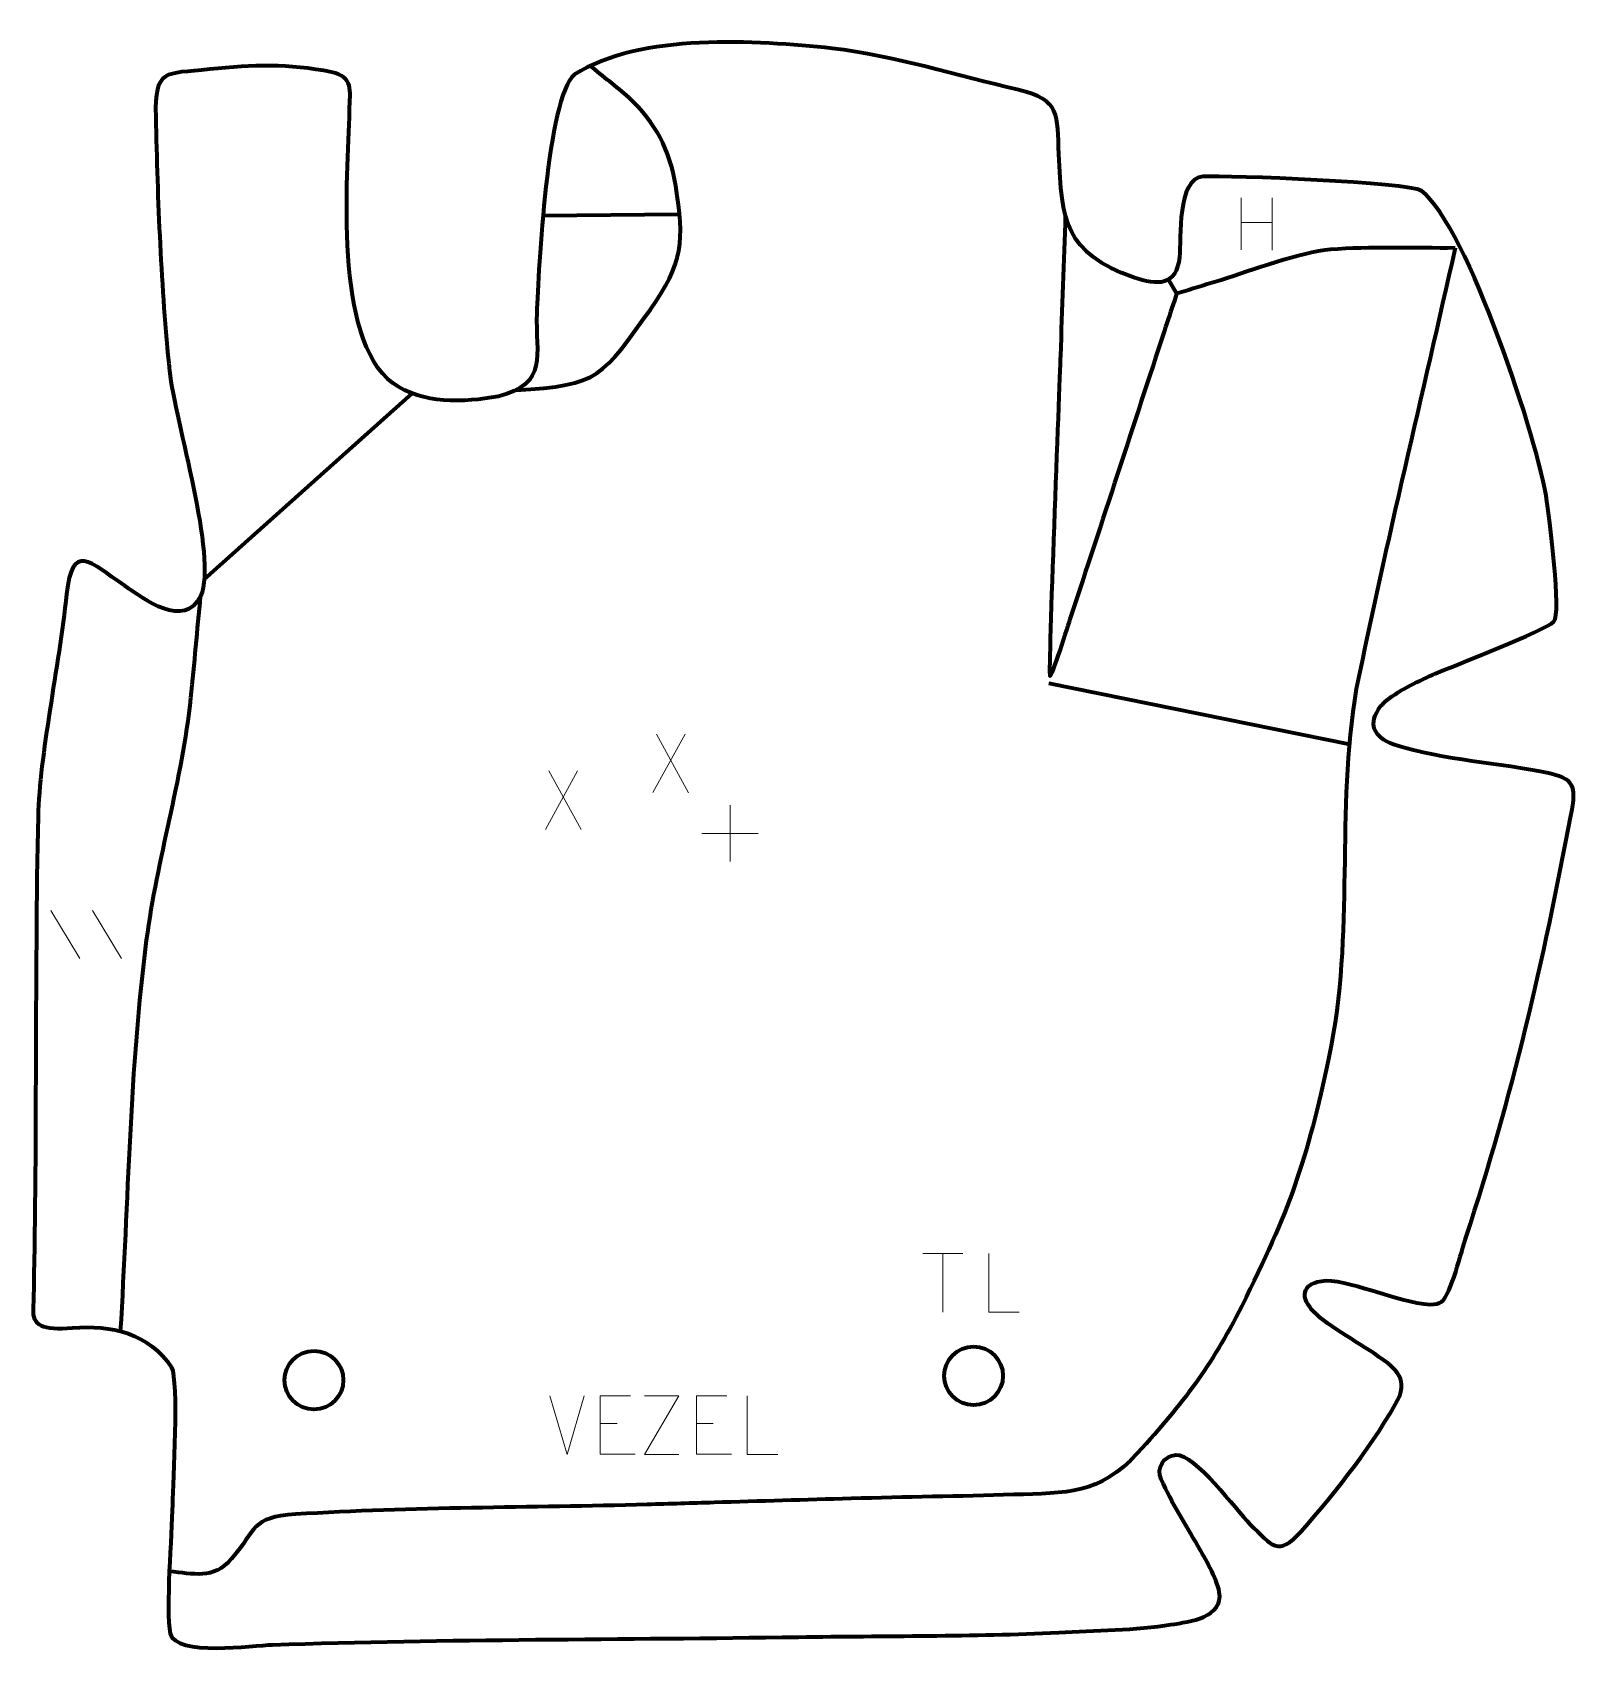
# Model space of a CAD drawing. Header units: millimetres. Extents: x -310 to 348, y -331 to 361.
import ezdxf

# ---------------------------------------------------------------- set-up
doc = ezdxf.new("R2010")
doc.units = ezdxf.units.MM
doc.header["$MEASUREMENT"] = 0
doc.layers.add('layer 2', color=7, linetype='Continuous')
doc.layers.add('layer 3', color=7, linetype='Continuous')

msp = doc.modelspace()

# ---------------------------------------------------------------- linework, layer by layer
at = {"layer": 'layer 2', "color": 142, "lineweight": 200}
for centre in [(-190.4558, -213.0213), (90.5861, -211.1692)]:
    msp.add_ellipse(centre, major_axis=(0, 12.5), ratio=1, dxfattribs=at)
at = {"layer": 'layer 2', "color": 140, "lineweight": 158}
for points, knots in [([(-104.4734, 208.7693), (-68.449, 210.7588), (-67.6451, 214.4767), (-47.1219, 243.1697), (-47.1219, 243.1697), (-33.26, 262.5497), (-32.4307, 272.6752), (-36.3237, 295.7835), (-36.3237, 295.7835), (-39.044, 311.513), (-44.7249, 322.3841), (-56.2971, 333.3909), (-56.2971, 333.3909), (-61.6087, 338.0386), (-67.2957, 342.3353), (-72.7164, 346.8825)], [0, 0, 0, 0, 0.2, 0.2, 0.2, 0.2, 0.4, 0.4, 0.4, 0.4, 0.6, 0.6, 0.6, 0.6, 1, 1, 1, 1]), ([(129.658, 283.4274), (128.9599, 263.4318), (128.2617, 243.4362), (127.5636, 223.4406), (127.5636, 223.4406), (127.1034, 210.2843), (122.2826, 88.7688), (123.05, 87.0644), (123.05, 87.0644), (123.7509, 85.5076), (131.0106, 108.9579), (132.0486, 112.0969), (132.0486, 112.0969), (145.488, 152.739), (158.6711, 193.4656), (172.03, 234.1342), (172.03, 234.1342), (173.4396, 238.4245), (174.8492, 242.7149), (176.2588, 247.0053), (176.2588, 247.0053), (176.2588, 247.0053), (177.1985, 249.8655), (177.1985, 249.8655), (177.1985, 249.8655), (177.1985, 249.8655), (173.5888, 255.8838), (173.5888, 255.8838)], [0, 0, 0, 0, 0.125, 0.125, 0.125, 0.125, 0.25, 0.25, 0.25, 0.25, 0.375, 0.375, 0.375, 0.375, 0.5, 0.5, 0.5, 0.5, 0.625, 0.625, 0.625, 0.625, 0.75, 0.75, 0.75, 0.75, 1, 1, 1, 1]), ([(295.733, 269.3122), (278.9863, 269.1638), (259.034, 270.0302), (242.6851, 268.6327), (242.6851, 268.6327), (229.8959, 267.5395), (209.1051, 259.7052), (196.0316, 255.6747), (196.0316, 255.6747), (190.7196, 254.0371), (185.4078, 252.3992), (180.0963, 250.76), (180.0963, 250.76), (180.0963, 250.76), (177.1985, 249.8655), (177.1985, 249.8655)], [0, 0, 0, 0, 0.2, 0.2, 0.2, 0.2, 0.4, 0.4, 0.4, 0.4, 0.6, 0.6, 0.6, 0.6, 1, 1, 1, 1]), ([(295.733, 269.3122), (281.7232, 206.8308), (266.5103, 144.214), (253.6448, 81.5305), (253.6448, 81.5305), (244.6244, 28.9313), (253.1428, -22.5115), (241.9674, -75.414), (241.9674, -75.414), (232.5961, -119.4884), (225.0852, -141.1743), (204.7989, -181.5199), (204.7989, -181.5199), (191.5301, -207.6178), (180.0819, -222.56), (160.4551, -244.0656), (160.4551, -244.0656), (144.1745, -261.9046), (130.2948, -261.0324), (107.709, -261.7666), (107.709, -261.7666), (84.6769, -262.5152), (61.4825, -262.7705), (38.3871, -263.4456), (38.3871, -263.4456), (18.9254, -264.0144), (-0.5362, -264.5833), (-19.9979, -265.1516), (-19.9979, -265.1516), (-29.4792, -265.4284), (-38.9605, -265.7052), (-48.4418, -265.982), (-48.4418, -265.982), (-98.2454, -267.3613), (-148.5831, -267.0181), (-198.2653, -270.1513), (-198.2653, -270.1513), (-217.4876, -271.3635), (-214.6895, -276.5917), (-225.5826, -289.1615), (-225.5826, -289.1615), (-233.3083, -298.0763), (-241.9177, -295.4209), (-252.0926, -294.536)], [0, 0, 0, 0, 0.08333333, 0.08333333, 0.08333333, 0.08333333, 0.16666667, 0.16666667, 0.16666667, 0.16666667, 0.25, 0.25, 0.25, 0.25, 0.33333333, 0.33333333, 0.33333333, 0.33333333, 0.41666667, 0.41666667, 0.41666667, 0.41666667, 0.5, 0.5, 0.5, 0.5, 0.58333333, 0.58333333, 0.58333333, 0.58333333, 0.66666667, 0.66666667, 0.66666667, 0.66666667, 0.75, 0.75, 0.75, 0.75, 0.83333333, 0.83333333, 0.83333333, 0.83333333, 1, 1, 1, 1]), ([(-272.8369, -192.2129), (-269.4971, -137.443), (-268.8233, -79.7365), (-261.7487, -25.5498), (-261.7487, -25.5498), (-257.187, 9.3897), (-246.6361, 42.0243), (-242.8574, 77.739), (-242.8574, 77.739), (-241.333, 92.1469), (-240.1655, 106.6048), (-238.7593, 121.0283)], [0, 0, 0, 0, 0.25, 0.25, 0.25, 0.25, 0.5, 0.5, 0.5, 0.5, 1, 1, 1, 1])]:
    msp.add_open_spline(points, degree=3, knots=knots, dxfattribs=at)
at = {"layer": 'layer 2', "color": 250, "lineweight": 9}
for points in [[(204.6214, 290.7486), (204.6214, 290.7486), (204.6214, 268.5559), (204.6214, 268.5559)], [(217.7371, 290.7486), (217.7371, 290.7486), (217.7371, 268.3983), (217.7371, 268.3983)], [(204.6389, 280.1062), (204.6389, 280.1062), (217.7371, 280.1062), (217.7371, 280.1062)], [(-32.288, 62.173), (-32.288, 62.173), (-46.0286, 37.2772), (-46.0286, 37.2772)], [(-44.574, 62.173), (-44.574, 62.173), (-30.8334, 37.2195), (-30.8334, 37.2195)], [(-78.1345, 46.5445), (-78.1345, 46.5445), (-91.8751, 21.6487), (-91.8751, 21.6487)], [(-90.4205, 46.5445), (-90.4205, 46.5445), (-76.6799, 21.591), (-76.6799, 21.591)], [(-13.1789, 31.8943), (-13.1789, 31.8943), (-13.1789, 7.9164), (-13.1789, 7.9164)], [(-25.1678, 19.9053), (-25.1678, 19.9053), (-1.1899, 19.9053), (-1.1899, 19.9053)], [(-302.5268, -12.8751), (-302.5268, -12.8751), (-290.1625, -33.4194), (-290.1625, -33.4194)], [(-284.7969, -12.8751), (-284.7969, -12.8751), (-272.4326, -33.4194), (-272.4326, -33.4194)], [(68.972, -159.097), (68.972, -159.097), (85.9592, -159.097), (85.9592, -159.097)], [(77.4658, -184.027), (77.4658, -184.027), (77.4658, -159.0735), (77.4658, -159.0735)], [(-82.6514, -244.6065), (-82.6514, -244.6065), (-89.9732, -219.6529), (-89.9732, -219.6529)], [(-75.3295, -219.6529), (-75.3295, -219.6529), (-82.6513, -244.6065), (-82.6513, -244.6065)], [(-68.496, -231.5252), (-68.496, -231.5252), (-61.3279, -231.5252), (-61.3279, -231.5252)], [(-27.496, -231.5252), (-27.496, -231.5252), (-20.3279, -231.5252), (-20.3279, -231.5252)]]:
    msp.add_open_spline(points, degree=3, dxfattribs=at)
at = {"layer": 'layer 2', "color": 140, "lineweight": 158}
for points in [[(-35.0881, 283.565), (-35.0881, 283.565), (-92.8937, 282.9699), (-92.8937, 282.9699)], [(-237.2336, 128.0612), (-237.2336, 128.0612), (-148.5882, 207.3453), (-148.5882, 207.3453)], [(122.6942, 83.9714), (122.6942, 83.9714), (250.8574, 57.9935), (250.8574, 57.9935)]]:
    msp.add_open_spline(points, degree=3, dxfattribs=at)
at = {"layer": 'layer 2', "color": 250, "lineweight": 9}
for points, knots in [([(109.9616, -184.0271), (109.9616, -184.0271), (97.0125, -184.0271), (97.0125, -184.0271), (97.0125, -184.0271), (97.0125, -184.0271), (97.0125, -159.0735), (97.0125, -159.0735)], [0, 0, 0, 0, 0.33333333, 0.33333333, 0.33333333, 0.33333333, 1, 1, 1, 1]), ([(-55.6221, -219.6455), (-55.6221, -219.6455), (-68.496, -219.6455), (-68.496, -219.6455), (-68.496, -219.6455), (-68.496, -219.6455), (-68.496, -244.5991), (-68.496, -244.5991), (-68.496, -244.5991), (-68.496, -244.5991), (-53.6302, -244.5991), (-53.6302, -244.5991)], [0, 0, 0, 0, 0.25, 0.25, 0.25, 0.25, 0.5, 0.5, 0.5, 0.5, 1, 1, 1, 1]), ([(-34.9849, -244.6065), (-34.9849, -244.6065), (-49.6039, -244.6065), (-49.6039, -244.6065), (-49.6039, -244.6065), (-49.6039, -244.6065), (-34.9606, -219.6491), (-34.9606, -219.6491), (-34.9606, -219.6491), (-34.9606, -219.6491), (-49.6039, -219.6491), (-49.6039, -219.6491)], [0, 0, 0, 0, 0.25, 0.25, 0.25, 0.25, 0.5, 0.5, 0.5, 0.5, 1, 1, 1, 1]), ([(-14.6221, -219.6455), (-14.6221, -219.6455), (-27.496, -219.6455), (-27.496, -219.6455), (-27.496, -219.6455), (-27.496, -219.6455), (-27.496, -244.5991), (-27.496, -244.5991), (-27.496, -244.5991), (-27.496, -244.5991), (-12.6302, -244.5991), (-12.6302, -244.5991)], [0, 0, 0, 0, 0.25, 0.25, 0.25, 0.25, 0.5, 0.5, 0.5, 0.5, 1, 1, 1, 1]), ([(7.1187, -244.6066), (7.1187, -244.6066), (-5.8304, -244.6066), (-5.8304, -244.6066), (-5.8304, -244.6066), (-5.8304, -244.6066), (-5.8304, -219.653), (-5.8304, -219.653)], [0, 0, 0, 0, 0.33333333, 0.33333333, 0.33333333, 0.33333333, 1, 1, 1, 1])]:
    msp.add_open_spline(points, degree=3, knots=knots, dxfattribs=at)
at = {"layer": 'layer 3', "color": 242, "lineweight": 158}
msp.add_open_spline([(264.1617, 74.2528), (258.2733, 66.6246), (261.0267, 61.0006), (269.559, 57.7577), (269.559, 57.7577), (292.1675, 50.6673), (313.6212, 50.2839), (336.2327, 45.3786), (336.2327, 45.3786), (347.8961, 42.8484), (347.0729, 38.2997), (345.0543, 27.3526), (345.0543, 27.3526), (333.2845, -34.7475), (320.2324, -91.8159), (300.4047, -151.9741), (300.4047, -151.9741), (298.4883, -157.7886), (294.0073, -176.5454), (289.9743, -179.6048), (289.9743, -179.6048), (288.9237, -180.4018), (287.2078, -180.724), (285.1775, -180.737), (285.1775, -180.737), (270.864, -180.0473), (249.0448, -169.0329), (238.7697, -170.7908), (238.7697, -170.7908), (228.6236, -172.5266), (230.7409, -179.5129), (236.6307, -184.9251), (236.6307, -184.9251), (244.2685, -191.9436), (257.8753, -198.6798), (267.0162, -205.7999), (267.0162, -205.7999), (268.3065, -206.8289), (269.0825, -207.6175), (270.215, -208.7991), (270.215, -208.7991), (272.8844, -212.044), (273.6611, -214.8523), (272.2289, -219.6427), (272.2289, -219.6427), (261.7022, -239.5213), (245.1, -260.3889), (230.2625, -277.3624), (230.2625, -277.3624), (220.2364, -288.3247), (217.9235, -283.7641), (208.3354, -274.3189), (208.3354, -274.3189), (202.3231, -268.1724), (184.858, -244.165), (176.7531, -244.857), (176.7531, -244.857), (171.757, -245.2835), (168.2038, -250.1529), (170.5528, -255.3387), (170.5528, -255.3387), (175.1906, -265.5775), (180.578, -273.9227), (186.1349, -283.5554), (186.1349, -283.5554), (189.2042, -288.938), (194.0016, -297.1396), (195.2809, -303.1431), (195.2809, -303.1431), (197.1283, -314.2813), (182.835, -315.8013), (174.6502, -317.1393), (174.6502, -317.1393), (160.2636, -319.4912), (141.7489, -319.6785), (126.8424, -320.4955), (126.8424, -320.4955), (90.3144, -322.2758), (52.6654, -321.8665), (15.975, -322.4198), (15.975, -322.4198), (-58.6029, -323.5156), (-133.6907, -323.2413), (-208.1823, -325.6931), (-208.1823, -325.6931), (-216.186, -326.0502), (-249.3554, -330.7324), (-251.7645, -320.8772), (-251.7645, -320.8772), (-253.685, -311.0173), (-251.0505, -278.866), (-250.7762, -265.9167), (-250.7762, -265.9167), (-250.457, -256.2456), (-248.1424, -213.4835), (-251.1384, -207.537), (-251.1384, -207.537), (-260.5853, -193.0812), (-277.0239, -189.3501), (-293.2999, -190.7093), (-293.2999, -190.7093), (-306.4027, -191.8035), (-310.397, -189.5416), (-310.1628, -182.7186), (-310.1628, -182.7186), (-308.4675, -133.3377), (-309.5215, -38.0485), (-308.0221, 27.1618), (-308.0221, 27.1618), (-307.4331, 52.7777), (-299.1987, 90.8833), (-295.8643, 121.7704), (-295.8643, 121.7704), (-293.4418, 144.2103), (-286.1111, 135.8351), (-271.1063, 125.3774), (-271.1063, 125.3774), (-262.9654, 119.7037), (-245.5875, 106.7845), (-238.7593, 121.0283), (-238.7593, 121.0283), (-231.5505, 137.8723), (-249.5955, 195.1612), (-252.0386, 216.968), (-252.0386, 216.968), (-255.6305, 252.1674), (-257.1523, 289.7925), (-257.8893, 325.2131), (-257.8893, 325.2131), (-258.3188, 345.8508), (-254.2194, 343.3514), (-234.9004, 345.4389), (-234.9004, 345.4389), (-216.3044, 347.4484), (-201.4355, 347.8786), (-182.9347, 344.2339), (-182.9347, 344.2339), (-173.4035, 342.0334), (-175.1701, 336.7452), (-175.3026, 327.8712), (-175.3026, 327.8712), (-176.0605, 298.8034), (-182.2164, 230.7704), (-156.8582, 211.6783), (-156.8582, 211.6783), (-144.168, 202.7098), (-126.6383, 203.4205), (-111.9907, 206.0628), (-111.9907, 206.0628), (-90.3262, 211.7548), (-96.1578, 223.2585), (-95.5561, 241.7543), (-95.5561, 241.7543), (-94.8627, 259.4151), (-91.1256, 333.6392), (-79.4659, 343.1729), (-79.4659, 343.1729), (-51.1579, 361.1222), (-2.1277, 357.7367), (30.2788, 354.3479), (30.2788, 354.3479), (57.2264, 351.1136), (83.2708, 342.6957), (109.734, 336.7436), (109.734, 336.7436), (127.5949, 332.3907), (126.228, 326.2245), (126.9414, 309.2497), (126.9414, 309.2497), (128.0601, 280.9952), (129.4938, 267.0985), (158.7946, 256.8028), (158.7946, 256.8028), (169.1082, 253.1788), (176.9203, 253.088), (178.2996, 265.4438), (178.2996, 265.4438), (179.2081, 273.5826), (176.9106, 298.7326), (188.3766, 299.7774), (188.3766, 299.7774), (199.0351, 300.2539), (276.1165, 297.2422), (281.3755, 293.7206), (281.3755, 293.7206), (301.0318, 278.632), (331.548, 185.9212), (334.8755, 161.378), (334.8755, 161.378), (335.792, 154.3177), (341.232, 113.4793), (337.8077, 110.1459), (337.8077, 110.1459), (333.5897, 106.0399), (295.9615, 91.7255), (287.3701, 88.0088), (287.3701, 88.0088), (280.5155, 84.9776), (272.5245, 81.2988), (266.6375, 76.6384), (266.6375, 76.6384), (265.6475, 75.8164), (265.0295, 75.184), (264.1617, 74.2528)], degree=3, knots=[0, 0, 0, 0, 0.01923077, 0.01923077, 0.01923077, 0.01923077, 0.03846154, 0.03846154, 0.03846154, 0.03846154, 0.05769231, 0.05769231, 0.05769231, 0.05769231, 0.07692308, 0.07692308, 0.07692308, 0.07692308, 0.09615385, 0.09615385, 0.09615385, 0.09615385, 0.11538462, 0.11538462, 0.11538462, 0.11538462, 0.13461538, 0.13461538, 0.13461538, 0.13461538, 0.15384615, 0.15384615, 0.15384615, 0.15384615, 0.17307692, 0.17307692, 0.17307692, 0.17307692, 0.19230769, 0.19230769, 0.19230769, 0.19230769, 0.21153846, 0.21153846, 0.21153846, 0.21153846, 0.23076923, 0.23076923, 0.23076923, 0.23076923, 0.25, 0.25, 0.25, 0.25, 0.26923077, 0.26923077, 0.26923077, 0.26923077, 0.28846154, 0.28846154, 0.28846154, 0.28846154, 0.30769231, 0.30769231, 0.30769231, 0.30769231, 0.32692308, 0.32692308, 0.32692308, 0.32692308, 0.34615385, 0.34615385, 0.34615385, 0.34615385, 0.36538462, 0.36538462, 0.36538462, 0.36538462, 0.38461538, 0.38461538, 0.38461538, 0.38461538, 0.40384615, 0.40384615, 0.40384615, 0.40384615, 0.42307692, 0.42307692, 0.42307692, 0.42307692, 0.44230769, 0.44230769, 0.44230769, 0.44230769, 0.46153846, 0.46153846, 0.46153846, 0.46153846, 0.48076923, 0.48076923, 0.48076923, 0.48076923, 0.5, 0.5, 0.5, 0.5, 0.51923077, 0.51923077, 0.51923077, 0.51923077, 0.53846154, 0.53846154, 0.53846154, 0.53846154, 0.55769231, 0.55769231, 0.55769231, 0.55769231, 0.57692308, 0.57692308, 0.57692308, 0.57692308, 0.59615385, 0.59615385, 0.59615385, 0.59615385, 0.61538462, 0.61538462, 0.61538462, 0.61538462, 0.63461538, 0.63461538, 0.63461538, 0.63461538, 0.65384615, 0.65384615, 0.65384615, 0.65384615, 0.67307692, 0.67307692, 0.67307692, 0.67307692, 0.69230769, 0.69230769, 0.69230769, 0.69230769, 0.71153846, 0.71153846, 0.71153846, 0.71153846, 0.73076923, 0.73076923, 0.73076923, 0.73076923, 0.75, 0.75, 0.75, 0.75, 0.76923077, 0.76923077, 0.76923077, 0.76923077, 0.78846154, 0.78846154, 0.78846154, 0.78846154, 0.80769231, 0.80769231, 0.80769231, 0.80769231, 0.82692308, 0.82692308, 0.82692308, 0.82692308, 0.84615385, 0.84615385, 0.84615385, 0.84615385, 0.86538462, 0.86538462, 0.86538462, 0.86538462, 0.88461538, 0.88461538, 0.88461538, 0.88461538, 0.90384615, 0.90384615, 0.90384615, 0.90384615, 0.92307692, 0.92307692, 0.92307692, 0.92307692, 0.94230769, 0.94230769, 0.94230769, 0.94230769, 0.96153846, 0.96153846, 0.96153846, 0.96153846, 1, 1, 1, 1], dxfattribs=at)

doc.saveas('drawing.dxf')
